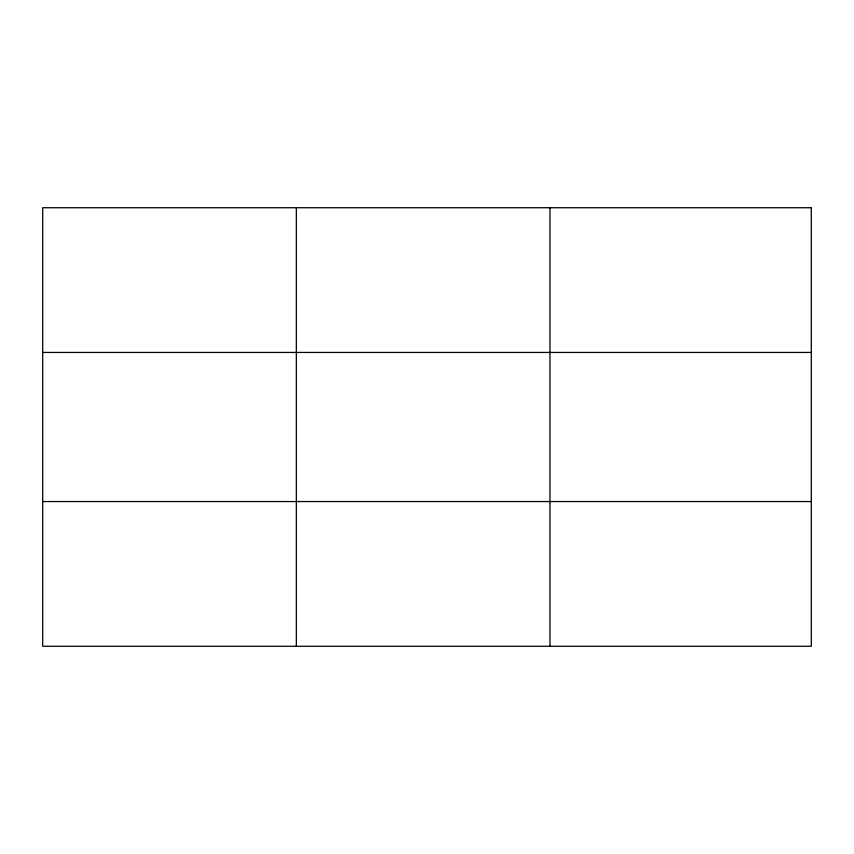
<?xml version="1.0" encoding="UTF-8"?>
<svg xmlns="http://www.w3.org/2000/svg" width="854" height="854" viewBox="0 0 854 854"><rect width="100%" height="100%" fill="white"/><g stroke="black" fill="none" stroke-linecap="round" stroke-linejoin="round"><path stroke-width="1.28" d="M296.338 646.275L296.338 207.725M549.976 646.275L549.976 207.725M42.7 352.446L811.3 352.446M42.7 501.554L811.3 501.554M811.3 207.725L811.3 646.275L42.7 646.275L42.7 207.725L811.3 207.725"/></g></svg>
